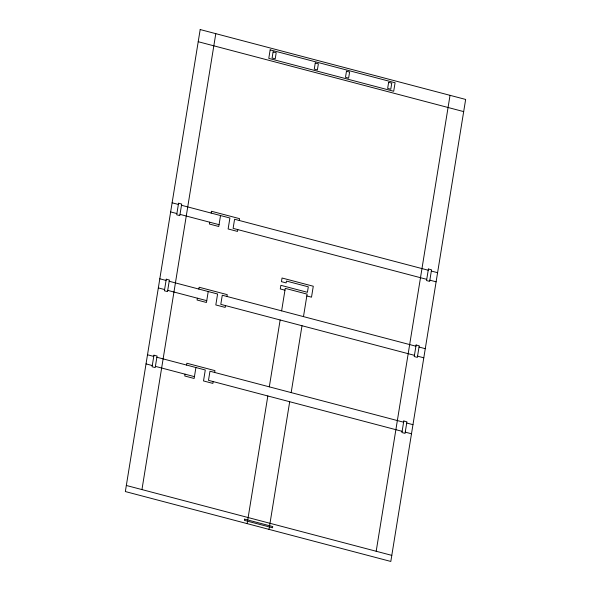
<?xml version="1.0" encoding="UTF-8"?>
<svg xmlns="http://www.w3.org/2000/svg" width="591" height="591" viewBox="0 0 591 591"><rect width="100%" height="100%" fill="white"/><g stroke="black" fill="none" stroke-linecap="round" stroke-linejoin="round"><path stroke-width="0.89" d="M141.951 489.592L215.796 33.665M185.072 374.177L184.776 376.002L194.144 378.469L195.916 367.528M186.549 365.061L186.845 363.236L214.947 370.631L214.651 372.456M197.379 298.189L197.084 300.014L206.451 302.481L208.224 291.533M198.857 289.073L199.152 287.248L227.254 294.643L226.959 296.468M209.687 222.201L209.391 224.026L218.759 226.493L220.532 215.545M211.164 213.078L211.452 211.26L239.562 218.655L239.266 220.48M213.174 381.579L212.878 383.404L203.511 380.936L205.284 369.988L156.874 357.245M225.481 305.591L225.186 307.409L215.818 304.949L217.591 294L169.181 281.257M237.789 229.604L237.493 231.421L228.126 228.961L229.899 218.013L181.489 205.269M247.156 523.626L247.548 521.196M247.747 519.977L267.834 395.963M269.311 386.846L280.141 319.975M281.619 310.859L285.261 288.364L307.121 294.126L303.478 316.613M269.016 529.381L269.407 526.95M269.607 525.731L289.693 401.725M291.171 392.601L302.001 325.737M376.186 551.263L450.032 95.328M198.214 41.71L463.676 111.603M172.121 202.802L178.371 204.449M428.216 270.227L234.583 219.246L233.105 228.37L426.739 279.344M431.341 271.047L437.584 272.695M170.644 211.925L176.894 213.565M180.011 214.385L219.054 224.669M429.864 280.171L436.106 281.811M284.965 290.188L280.282 288.955L280.873 285.313L307.416 292.301L308.303 286.827L286.443 281.072L286.147 282.897L281.456 281.663L282.047 278.014L313.282 286.236L311.509 297.177L306.825 295.943M159.814 278.789L166.064 280.437M415.909 346.215L222.275 295.234L220.798 304.358L414.431 355.331M419.034 347.035L425.276 348.683M158.336 287.913L164.586 289.553M167.704 290.373L206.747 300.656M417.556 356.159L423.799 357.799M147.506 354.777L153.756 356.425M403.601 422.203L209.968 371.222L208.49 380.345L402.124 431.327M406.726 423.03L412.969 424.67M146.029 363.901L152.279 365.541M155.396 366.368L194.439 376.644M405.249 432.147L411.491 433.787M126.341 485.477L391.803 555.37M200.186 29.55L125.351 491.557L390.814 561.45L465.649 99.443L200.186 29.55M153.948 355.206L152.079 366.76L155.204 367.58L157.073 356.033L153.948 355.206M166.256 279.218L164.387 290.772L167.512 291.592L169.381 280.045L166.256 279.218M178.563 203.23L176.694 214.784L179.819 215.604L181.688 204.058L178.563 203.23M270.153 49.873L268.779 58.383L393.702 91.273L395.083 82.762L270.153 49.873M273.086 51.912L272.096 57.992L275.221 58.812L276.204 52.732L273.086 51.912M315.247 63.015L314.264 69.095L317.382 69.915L318.372 63.835L315.247 63.015M244.622 519.157L244.423 520.375L272.532 527.77L272.732 526.559L244.622 519.157M346.474 71.238L345.491 77.318L348.616 78.138L349.599 72.058L346.474 71.238M388.642 82.334L387.652 88.414L390.777 89.241L391.759 83.161L388.642 82.334M403.801 420.991L401.924 432.538L405.049 433.358L406.918 421.811L403.801 420.991M416.108 345.004L414.232 356.55L417.357 357.37L419.226 345.824L416.108 345.004M428.416 269.016L426.539 280.562L429.664 281.382L431.533 269.836L428.416 269.016"/></g></svg>
